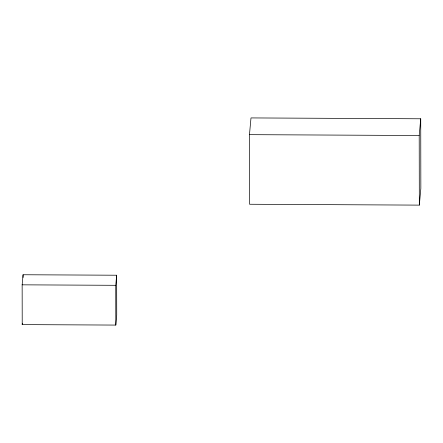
<?xml version="1.0" encoding="UTF-8"?>
<svg xmlns="http://www.w3.org/2000/svg" width="443" height="443" viewBox="0 0 443 443"><rect width="100%" height="100%" fill="white"/><g stroke="black" fill="none" stroke-linecap="round" stroke-linejoin="round"><path stroke-width="0.66" d="M22.15 284.832L23.069 274.749L116.659 275.225L116.73 314.995L115.811 325.079L22.216 324.603L22.15 284.832L115.745 285.309L116.659 275.225M22.216 324.603L22.344 323.257M249.47 134.655L250.993 117.921L420.728 118.785L420.85 188.386L419.327 205.12L249.592 204.256L249.47 134.655L419.205 135.519L420.728 118.785M419.205 135.519L419.327 205.12M115.745 285.309L115.811 325.079M23.069 274.749L23.075 277.49"/></g></svg>
